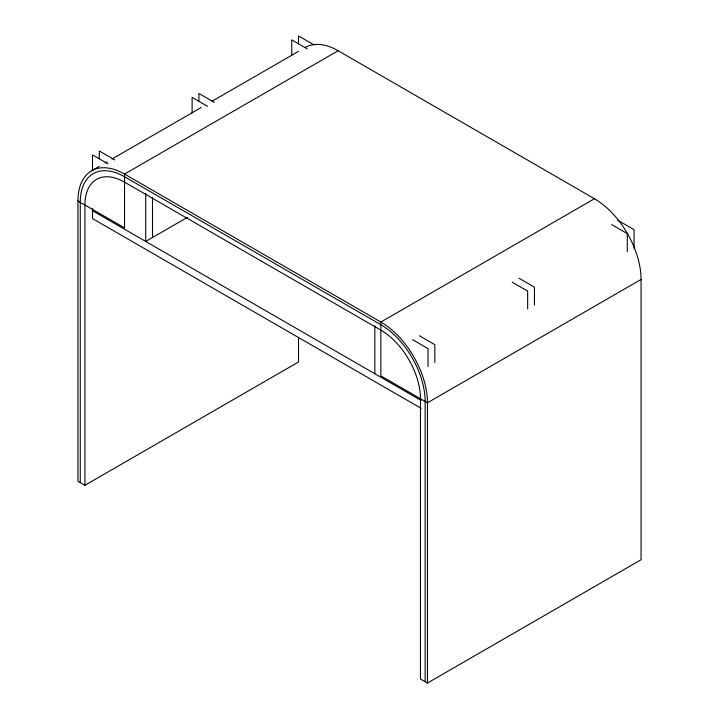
<?xml version="1.0" encoding="UTF-8"?>
<svg xmlns="http://www.w3.org/2000/svg" width="719" height="719" viewBox="0 0 719 719"><rect width="100%" height="100%" fill="white"/><g stroke="black" fill="none" stroke-linecap="round" stroke-linejoin="round"><path stroke-width="1.08" d="M91.592 170.807L99.357 166.323M105.181 162.961L107.122 161.838M111.975 159.034L201.302 107.464M211.979 101.298L298.394 51.409M84.932 485.289L84.932 205.014A56.019 32.346 60 0 1 124.54 182.141L380.863 330.129A56.019 32.346 60 0 1 420.471 398.739L420.471 679.015L427.463 683.05L641.06 559.733L641.06 279.448A65.905 38.053 60 0 0 594.46 198.732L338.137 50.752L124.54 174.07A65.905 38.053 60 0 0 77.94 200.978L77.94 481.254L84.932 485.289L298.529 361.972L298.529 337.301M187.488 217.327L145.705 241.449L145.705 193.429M594.46 198.732L380.863 322.049L124.54 174.07L124.54 227.878L77.94 200.978M641.06 279.448L427.463 402.775L380.863 375.866L380.863 322.049A65.905 38.053 60 0 1 427.463 402.775L427.463 683.05M314.086 44.938L298.529 35.95L298.529 43.796M617.54 220.131L634.068 229.676L634.068 248.738M307.292 48.856L291.734 39.878L291.734 55.57M611.716 224.616L627.274 233.603L627.274 251.533M214.379 102.395L198.911 93.461L198.911 101.28M518.983 278.253L534.46 287.187L534.46 305.054M207.584 106.313L192.117 97.389L192.117 113.018M512.189 282.181L527.665 291.114L527.665 308.981M114.779 159.915L99.294 150.972L99.294 158.791M419.366 335.764L434.842 344.698L434.842 362.565M107.976 163.833L92.499 154.9L92.499 170.529M412.571 339.683L428.048 348.625L428.048 366.492M92.499 210.73L421.271 400.546M421.235 408.374L92.499 218.576L92.499 208.483M425.136 681.702L425.136 401.427A62.616 36.148 60 0 0 380.863 324.745L124.54 176.757A62.616 36.148 60 0 0 80.267 202.318L80.267 482.602M374.842 325.725L374.842 373.736M152.5 197.321L152.5 237.522M305.189 47.481A65.905 38.053 60 0 1 338.137 50.752"/></g></svg>
